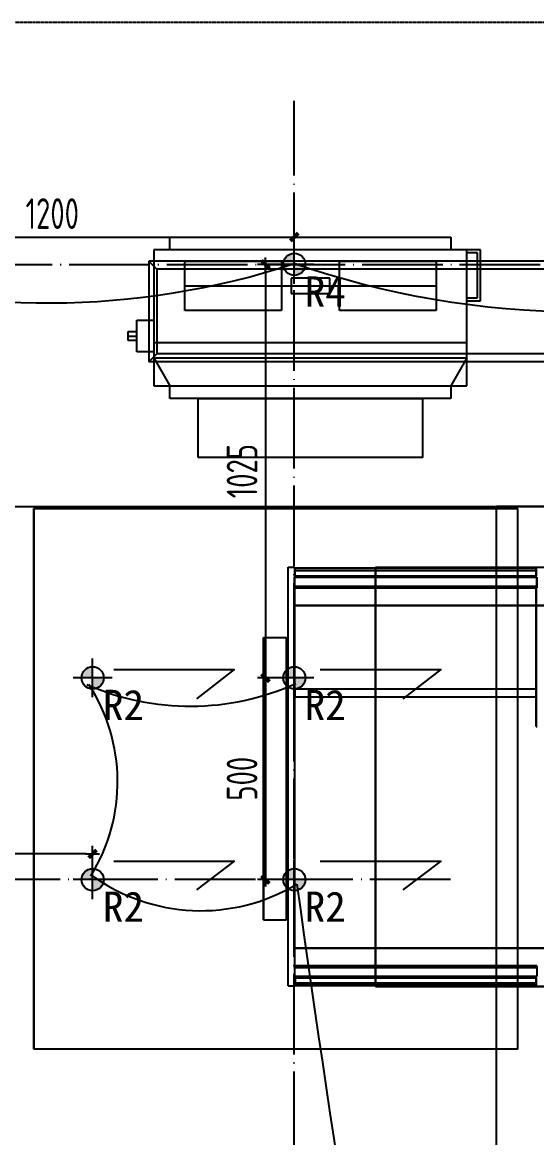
# Model space of a CAD drawing. Extents: x 11992 to 29481, y -6727 to 6811.
# Drawn here: x 17524 to 18800, y -2334 to 431 of the extents above; entities that cross this region are included whole.
import ezdxf

# ---------------------------------------------------------------- set-up
doc = ezdxf.new("R2010")
doc.units = 0
doc.header["$MEASUREMENT"] = 0
doc.linetypes.add('DASHED', pattern=[19.05, 12.7, -6.35])
doc.linetypes.add('DOTE', pattern=[2.42, 2, -0.2, 0.02, -0.2])
doc.layers.get('0').update_dxf_attribs({"color": 8, "linetype": 'CONTINUOUS'})
doc.layers.get('Defpoints').update_dxf_attribs({"color": 8, "linetype": 'CONTINUOUS'})
for name, color, linetype in [('DQ-BEAM-DASH', 8, 'DASHED'), ('zoylight 2射灯', 1, 'CONTINUOUS'), ('zoylight 3编号', 7, 'CONTINUOUS'), ('zoylight 4标注', 9, 'CONTINUOUS'), ('zoylight 5回路', 4, 'CONTINUOUS')]:
    doc.layers.add(name, color=color, linetype=linetype)
doc.styles.add('CCD-DIM', font='archs.shx', dxfattribs={"width": 0.8})
doc.styles.add('TFB MS 3mm at 1 to 25', font='arial.ttf', dxfattribs={"height": 75})
doc.dimstyles.new('zoylight_DIM_40', dxfattribs={"dimscale": 40, "dimtxt": 1.9, "dimasz": 0.4, "dimexe": 0.5, "dimexo": 0.5, "dimgap": 0.5, "dimtad": 1, "dimdec": 0, "dimrnd": 5, "dimzin": 12, "dimdsep": 46, "dimtxsty": 'CCD-DIM', "dimblk": 'CCD_Dimension_Tick', "dimcen": 0.125, "dimclrd": 44, "dimclre": 44, "dimclrt": 50, "dimadec": 0, "dimazin": 0, "dimtfac": 1, "dimtdec": 0, "dimtmove": 2, "dimatfit": 3, "dimldrblk": 'CCD_Leader_Dot', "dimfxl": 0, "dimtvp": 1, "dimtolj": 1, "dimtzin": 0, "dimarcsym": 0})

# ---------------------------------------------------------------- blocks, each defined once
blk = doc.blocks.new('MB-B')
at = {"layer": 'DQ-BEAM-DASH', "ltscale": 0.01}
blk.add_line((-14000, 4800), (-11200, 4800), dxfattribs=at)
blk = doc.blocks.new('嵌入式射灯55')
at = {"layer": 'zoylight 2射灯'}
h = blk.add_hatch(color=256, dxfattribs=at)
h.dxf.hatch_style = 1
h.paths.add_polyline_path([(0, 0), (0, 27.5, 0.41421356), (-27.5, 0)])
h.paths.add_polyline_path([(0, -27.5, 0.41421356), (27.5, 0), (0, 0)])
for p, q in [((0, -48.125), (0, 48.125)), ((48.125, 0), (-48.125, 0))]:
    blk.add_line(p, q, dxfattribs=at)
blk.add_circle((0, 0), 27.5, dxfattribs=at)
blk = doc.blocks.new('CCD_Dimension_Tick')
at = {"color": 0, "linetype": 'ByBlock'}
for p, q in [((-1.09, 0), (0, 0)), ((0, 0), (1.09, 0))]:
    blk.add_line(p, q, dxfattribs=at)
at = {"color": 0, "linetype": 'Continuous', "const_width": 0.608}
blk.add_lwpolyline([(-0.61, -0.61), (0.61, 0.61)], dxfattribs=at)
blk = doc.blocks.new('*D64')
at = {"layer": 'Defpoints', "color": 0, "linetype": 'Continuous'}
for p in [(18198.8, -101.6), (16998.8, -169.4, -420), (18198.8, -169.4, -420)]:
    blk.add_point(p, dxfattribs=at)
at = {"layer": 'zoylight 4标注', "color": 44, "lineweight": -2}
for p, q in [((16998.8, -149.4), (16998.8, -81.6)), ((17014.8, -101.6), (18182.8, -101.6))]:
    blk.add_line(p, q, dxfattribs=at)
at = {"layer": 'zoylight 4标注', "color": 44, "linetype": 'Continuous', "lineweight": -2}
blk.add_line((18198.8, -149.4), (18198.8, -81.6), dxfattribs=at)
at = {"layer": 'zoylight 4标注', "color": 44, "linetype": 'Continuous', "lineweight": -2, "xscale": 16, "yscale": 16, "zscale": 16, "rotation": 180}
blk.add_blockref('CCD_Dimension_Tick', (16998.8, -101.6), dxfattribs=at)
at = {"layer": 'zoylight 4标注', "color": 44, "linetype": 'Continuous', "lineweight": -2, "xscale": 16, "yscale": 16, "zscale": 16}
blk.add_blockref('CCD_Dimension_Tick', (18198.8, -101.6), dxfattribs=at)
at = {"layer": 'zoylight 4标注', "color": 50, "linetype": 'Continuous', "insert": (17598.8, -43.6), "char_height": 76, "attachment_point": 5, "style": 'CCD-DIM'}
blk.add_mtext('\\A1;1200', dxfattribs=at)
blk = doc.blocks.new('CCD_Leader_Dot')
at = {"color": 0, "linetype": 'ByBlock'}
blk.add_line((-5, 0), (-10, 0), dxfattribs=at)
at = {"color": 0, "linetype": 'ByBlock', "const_width": 5}
blk.add_lwpolyline([(-2.5, 0, 1), (2.5, 0, 1)], format="xyb", close=True, dxfattribs=at)
blk = doc.blocks.new('*D66')
at = {"layer": 'Defpoints', "color": 0, "linetype": 'Continuous'}
for p in [(18198.8, -169.4, -420), (18127.2, -1194.1), (18198.8, -1194.1, -420)]:
    blk.add_point(p, dxfattribs=at)
at = {"layer": 'zoylight 4标注', "color": 44, "lineweight": -2}
for p, q in [((18178.8, -169.4), (18107.2, -169.4)), ((18127.2, -185.4), (18127.2, -1178.1))]:
    blk.add_line(p, q, dxfattribs=at)
at = {"layer": 'zoylight 4标注', "color": 44, "linetype": 'Continuous', "lineweight": -2}
blk.add_line((18178.8, -1194.1), (18107.2, -1194.1), dxfattribs=at)
at = {"layer": 'zoylight 4标注', "color": 44, "linetype": 'Continuous', "lineweight": -2, "xscale": 16, "yscale": 16, "zscale": 16}
for p, rotation in [((18127.2, -169.4), 90), ((18127.2, -1194.1), 270)]:
    blk.add_blockref('CCD_Dimension_Tick', p, dxfattribs=dict(at, rotation=rotation))
at = {"layer": 'zoylight 4标注', "color": 50, "linetype": 'Continuous', "insert": (18069.2, -681.8), "char_height": 76, "attachment_point": 5, "rotation": 90, "style": 'CCD-DIM'}
blk.add_mtext('\\A1;1025', dxfattribs=at)
blk = doc.blocks.new('*D124')
at = {"layer": 'Defpoints', "color": 0, "linetype": 'Continuous'}
for p in [(16998.8, -1630.3), (16998.8, -1694.1, -420), (17698.8, -1694.1, -420)]:
    blk.add_point(p, dxfattribs=at)
at = {"layer": 'zoylight 4标注', "color": 44, "linetype": 'Continuous', "lineweight": -2}
blk.add_line((16998.8, -1674.1), (16998.8, -1610.3), dxfattribs=at)
at = {"layer": 'zoylight 4标注', "color": 44, "lineweight": -2}
for p, q in [((17682.8, -1630.3), (17014.8, -1630.3)), ((17698.8, -1674.1), (17698.8, -1610.3))]:
    blk.add_line(p, q, dxfattribs=at)
at = {"layer": 'zoylight 4标注', "color": 44, "linetype": 'Continuous', "lineweight": -2, "xscale": 16, "yscale": 16, "zscale": 16, "rotation": 180}
blk.add_blockref('CCD_Dimension_Tick', (16998.8, -1630.3), dxfattribs=at)
at = {"layer": 'zoylight 4标注', "color": 44, "linetype": 'Continuous', "lineweight": -2, "xscale": 16, "yscale": 16, "zscale": 16}
blk.add_blockref('CCD_Dimension_Tick', (17698.8, -1630.3), dxfattribs=at)
at = {"layer": 'zoylight 4标注', "color": 50, "linetype": 'Continuous', "insert": (17348.8, -1572.3), "char_height": 76, "attachment_point": 5, "style": 'CCD-DIM'}
blk.add_mtext('\\A1;700', dxfattribs=at)
blk = doc.blocks.new('*D127')
at = {"layer": 'Defpoints', "color": 0, "linetype": 'Continuous'}
for p in [(18199.6, -1194.1, -420), (18127.2, -1694.1), (18199.6, -1694.1, -420)]:
    blk.add_point(p, dxfattribs=at)
at = {"layer": 'zoylight 4标注', "color": 44, "lineweight": -2}
for p, q in [((18179.6, -1194.1), (18107.2, -1194.1)), ((18127.2, -1210.1), (18127.2, -1678.1))]:
    blk.add_line(p, q, dxfattribs=at)
at = {"layer": 'zoylight 4标注', "color": 44, "linetype": 'Continuous', "lineweight": -2}
blk.add_line((18179.6, -1694.1), (18107.2, -1694.1), dxfattribs=at)
at = {"layer": 'zoylight 4标注', "color": 44, "linetype": 'Continuous', "lineweight": -2, "xscale": 16, "yscale": 16, "zscale": 16}
for p, rotation in [((18127.2, -1194.1), 90), ((18127.2, -1694.1), 270)]:
    blk.add_blockref('CCD_Dimension_Tick', p, dxfattribs=dict(at, rotation=rotation))
at = {"layer": 'zoylight 4标注', "color": 50, "linetype": 'Continuous', "insert": (18069.2, -1444.1), "char_height": 76, "attachment_point": 5, "rotation": 90, "style": 'CCD-DIM'}
blk.add_mtext('\\A1;500', dxfattribs=at)

msp = doc.modelspace()

# ---------------------------------------------------------------- linework, layer by layer
for p, q in [((17890.6, -133, -35.4), (17890.6, -101.8, -35.4)), ((17890.6, -101.8, -35.4), (18587.1, -101.8, -35.4)), ((17890.6, -133, 264.6), (17890.6, -101.8, 264.6)), ((17890.6, -101.8, 264.6), (18587.1, -101.8, 264.6)), ((17890.6, -101.8, -35.4), (17890.6, -101.8, 264.6)), ((18587.1, -101.8, -35.4), (18587.1, -133, -35.4)), ((18587.1, -101.8, 264.6), (18587.1, -133, 264.6)), ((18587.1, -101.8, -35.4), (18587.1, -101.8, 264.6)), ((17850.9, -133, -35.4), (17850.9, -470.6, -35.4)), ((18626.8, -133, -35.4), (17850.9, -133, -35.4)), ((17850.9, -133, 264.6), (17850.9, -470.6, 264.6)), ((18626.8, -133, 264.6), (17850.9, -133, 264.6)), ((17850.9, -133, -35.4), (17850.9, -133, 264.6)), ((17850.9, -133, -35.4), (17850.9, -133, 264.6)), ((17890.6, -133, -35.4), (17890.6, -133, 264.6)), ((18587.1, -133, -35.4), (18587.1, -133, 264.6)), ((18626.8, -470.6, -35.4), (18626.8, -133, -35.4)), ((18660.1, -133, -35.4), (18626.8, -133, -35.4)), ((18626.8, -470.6, 264.6), (18626.8, -133, 264.6)), ((18660.1, -133, 264.6), (18626.8, -133, 264.6)), ((18626.8, -133, -35.4), (18626.8, -133, 264.6)), ((18626.8, -133, -35.4), (18626.8, -133, 264.6)), ((18660.1, -260, -35.4), (18660.1, -133, -35.4)), ((18660.1, -260, 264.6), (18660.1, -133, 264.6)), ((18660.1, -133, -35.4), (18660.1, -133, 264.6)), ((18938.3, -161.3, -35.4), (17838.3, -161.3, -35.4)), ((17838.3, -161.3, -35.4), (17838.3, -411.3, -35.4)), ((18938.3, -161.3, -55.4), (17838.3, -161.3, -55.4)), ((17838.3, -161.3, -55.4), (17838.3, -411.3, -55.4)), ((17838.3, -161.3, -35.4), (17838.3, -161.3, -55.4)), ((17838.3, -161.3, -55.4), (17858.3, -181.3, -55.4)), ((17927.1, -283.6, -35.4), (17927.1, -161.6, -35.4)), ((17927.1, -161.6, -35.4), (18166.9, -161.6, -35.4)), ((17927.1, -283.6, 264.6), (17927.1, -161.6, 264.6)), ((17927.1, -161.6, 264.6), (18166.9, -161.6, 264.6)), ((17927.1, -161.6, -35.4), (17927.1, -161.6, 264.6)), ((18166.9, -161.6, -35.4), (18166.9, -283.6, -35.4)), ((18166.9, -161.6, 264.6), (18166.9, -283.6, 264.6)), ((18166.9, -161.6, -35.4), (18166.9, -161.6, 264.6)), ((18310.7, -283.6, -35.4), (18310.7, -161.6, -35.4)), ((18310.7, -161.6, -35.4), (18550.5, -161.6, -35.4)), ((18310.7, -283.6, 264.6), (18310.7, -161.6, 264.6)), ((18310.7, -161.6, 264.6), (18550.5, -161.6, 264.6)), ((18310.7, -161.6, -35.4), (18310.7, -161.6, 264.6)), ((18550.5, -161.6, -35.4), (18550.5, -283.6, -35.4)), ((18550.5, -161.6, 264.6), (18550.5, -283.6, 264.6)), ((18550.5, -161.6, -35.4), (18550.5, -161.6, 264.6)), ((18550.5, -161.6, -35.4), (18550.5, -161.6, 264.6)), ((18653, -140.8, -35.4), (18626.8, -140.8, -35.4)), ((18653, -140.8, 264.6), (18626.8, -140.8, 264.6)), ((18626.8, -140.8, -35.4), (18626.8, -140.8, 264.6)), ((18653, -252.2, -35.4), (18653, -140.8, -35.4)), ((18653, -252.2, 264.6), (18653, -140.8, 264.6)), ((18653, -140.8, -35.4), (18653, -140.8, 264.6)), ((18918.3, -181.3, -35.4), (17858.3, -181.3, -35.4)), ((17858.3, -181.3, -35.4), (17858.3, -391.3, -35.4)), ((18918.3, -181.3, -55.4), (17858.3, -181.3, -55.4)), ((17858.3, -181.3, -55.4), (17858.3, -391.3, -55.4)), ((17858.3, -181.3, -35.4), (17858.3, -181.3, -55.4)), ((18190.8, -203.5, -35.4), (18190.8, -241.6, -35.4)), ((18286.8, -203.5, -35.4), (18190.8, -203.5, -35.4)), ((18190.8, -203.5, 264.6), (18190.8, -241.6, 264.6)), ((18286.8, -203.5, 264.6), (18190.8, -203.5, 264.6)), ((18190.8, -203.5, -35.4), (18190.8, -203.5, 264.6)), ((18190.8, -203.5, -35.4), (18190.8, -203.5, 264.6)), ((18286.8, -241.6, -35.4), (18286.8, -203.5, -35.4)), ((18286.8, -241.6, 264.6), (18286.8, -203.5, 264.6)), ((18286.8, -203.5, -35.4), (18286.8, -203.5, 264.6)), ((17927.1, -222.6, -35.4), (18550.5, -222.6, -35.4)), ((17927.1, -222.6, 264.6), (18550.5, -222.6, 264.6)), ((17927.1, -222.6, -35.4), (17927.1, -222.6, 264.6)), ((18190.8, -241.6, -35.4), (18286.8, -241.6, -35.4)), ((18190.8, -241.6, 264.6), (18286.8, -241.6, 264.6)), ((18190.8, -241.6, -35.4), (18190.8, -241.6, 264.6)), ((18286.8, -241.6, -35.4), (18286.8, -241.6, 264.6)), ((18550.5, -222.6, -35.4), (18550.5, -222.6, 264.6)), ((18626.8, -252.2, -35.4), (18653, -252.2, -35.4)), ((18626.8, -252.2, 264.6), (18653, -252.2, 264.6)), ((18626.8, -252.2, -35.4), (18626.8, -252.2, 264.6)), ((18626.8, -260, -35.4), (18660.1, -260, -35.4)), ((18626.8, -260, 264.6), (18660.1, -260, 264.6)), ((18626.8, -260, -35.4), (18626.8, -260, 264.6)), ((18653, -252.2, -35.4), (18653, -252.2, 264.6)), ((18660.1, -260, -35.4), (18660.1, -260, 264.6)), ((18166.9, -283.6, -35.4), (17927.1, -283.6, -35.4)), ((18166.9, -283.6, 264.6), (17927.1, -283.6, 264.6)), ((17927.1, -283.6, -35.4), (17927.1, -283.6, 264.6)), ((18166.9, -283.6, -35.4), (18166.9, -283.6, 264.6)), ((18166.9, -283.6, -35.4), (18166.9, -283.6, 264.6)), ((18550.5, -283.6, -35.4), (18310.7, -283.6, -35.4)), ((18550.5, -283.6, 264.6), (18310.7, -283.6, 264.6)), ((18310.7, -283.6, -35.4), (18310.7, -283.6, 264.6)), ((18550.5, -283.6, -35.4), (18550.5, -283.6, 264.6)), ((17808.3, -385.9, -35.4), (17808.3, -307.8, -35.4)), ((17808.3, -307.8, -35.4), (17850.9, -307.8, -35.4)), ((17808.3, -385.9, 264.6), (17808.3, -307.8, 264.6)), ((17808.3, -307.8, 264.6), (17850.9, -307.8, 264.6)), ((17808.3, -307.8, -35.4), (17808.3, -307.8, 264.6)), ((17850.9, -307.8, -35.4), (17850.9, -307.8, 264.6)), ((17787, -357.8, -35.4), (17787, -335.9, -35.4)), ((17787, -335.9, -35.4), (17808.3, -335.9, -35.4)), ((17787, -357.8, 264.6), (17787, -335.9, 264.6)), ((17787, -335.9, 264.6), (17808.3, -335.9, 264.6)), ((17787, -335.9, -35.4), (17787, -335.9, 264.6)), ((17787, -346.9, -35.4), (17808.3, -346.9, -35.4)), ((17787, -346.9, 264.6), (17808.3, -346.9, 264.6)), ((17787, -346.9, -35.4), (17787, -346.9, 264.6)), ((17808.3, -357.8, -35.4), (17787, -357.8, -35.4)), ((17808.3, -357.8, 264.6), (17787, -357.8, 264.6)), ((17787, -357.8, -35.4), (17787, -357.8, 264.6)), ((17808.3, -335.9, -35.4), (17808.3, -335.9, 264.6)), ((17808.3, -346.9, -35.4), (17808.3, -346.9, 264.6)), ((17808.3, -357.8, -35.4), (17808.3, -357.8, 264.6)), ((17850.9, -385.9, -35.4), (17808.3, -385.9, -35.4)), ((17850.9, -385.9, 264.6), (17808.3, -385.9, 264.6)), ((17808.3, -385.9, -35.4), (17808.3, -385.9, 264.6)), ((17850.9, -362.8, -35.4), (18626.8, -362.8, -35.4)), ((17850.9, -362.8, 264.6), (18626.8, -362.8, 264.6)), ((17850.9, -362.8, -35.4), (17850.9, -362.8, 264.6)), ((17850.9, -385.9, -35.4), (17850.9, -385.9, 264.6)), ((18626.8, -362.8, -35.4), (18626.8, -362.8, 264.6)), ((17838.3, -411.3, -55.4), (17858.3, -391.3, -55.4)), ((18938.3, -411.3, -35.4), (17838.3, -411.3, -35.4)), ((18938.3, -411.3, -55.4), (17838.3, -411.3, -55.4)), ((17838.3, -411.3, -35.4), (17838.3, -411.3, -55.4)), ((17850.9, -400.9, -35.4), (18626.8, -400.9, -35.4)), ((17850.9, -400.9, 264.6), (18626.8, -400.9, 264.6)), ((17850.9, -400.9, -35.4), (17850.9, -400.9, 264.6)), ((17850.9, -400.9, 264.6), (17890.6, -470.6, 264.6)), ((18918.3, -391.3, -35.4), (17858.3, -391.3, -35.4)), ((18918.3, -391.3, -55.4), (17858.3, -391.3, -55.4)), ((17858.3, -391.3, -35.4), (17858.3, -391.3, -55.4)), ((18626.8, -400.9, 264.6), (18587.1, -470.6, 264.6)), ((18626.8, -400.9, -35.4), (18626.8, -400.9, 264.6)), ((17850.9, -470.6, -35.4), (18626.8, -470.6, -35.4)), ((17850.9, -470.6, 264.6), (18626.8, -470.6, 264.6)), ((17850.9, -470.6, -35.4), (17850.9, -470.6, 264.6)), ((17890.6, -501.8, -35.4), (17890.6, -470.6, -35.4)), ((17890.6, -501.8, 264.6), (17890.6, -470.6, 264.6)), ((17890.6, -470.6, -35.4), (17890.6, -470.6, 264.6)), ((18587.1, -470.6, -35.4), (18587.1, -501.8, -35.4)), ((18587.1, -470.6, 264.6), (18587.1, -501.8, 264.6)), ((18587.1, -470.6, -35.4), (18587.1, -470.6, 264.6)), ((18626.8, -470.6, -35.4), (18626.8, -470.6, 264.6)), ((18587.1, -501.8, -35.4), (17890.6, -501.8, -35.4)), ((18587.1, -501.8, 264.6), (17890.6, -501.8, 264.6)), ((17890.6, -501.8, -35.4), (17890.6, -501.8, 264.6)), ((17960.3, -647.6, -35.4), (17960.3, -501.8, -35.4)), ((17960.3, -501.8, -35.4), (18517.4, -501.8, -35.4)), ((17960.3, -647.6, 264.6), (17960.3, -501.8, 264.6)), ((17960.3, -501.8, 264.6), (18517.4, -501.8, 264.6)), ((17960.3, -501.8, -35.4), (17960.3, -501.8, 264.6)), ((18517.4, -647.6, -35.4), (18517.4, -501.8, -35.4)), ((18517.4, -647.6, 264.6), (18517.4, -501.8, 264.6)), ((18517.4, -501.8, -35.4), (18517.4, -501.8, 264.6)), ((18587.1, -501.8, -35.4), (18587.1, -501.8, 264.6)), ((18517.4, -647.6, -35.4), (17960.3, -647.6, -35.4)), ((18517.4, -647.6, 264.6), (17960.3, -647.6, 264.6)), ((17960.3, -647.6, -35.4), (17960.3, -647.6, 264.6)), ((18517.4, -647.6, -35.4), (18517.4, -647.6, 264.6)), ((12599.6, -769.4, -40.4), (19099.6, -769.4, -40.4)), ((12599.6, -769.4, 379.6), (19099.6, -769.4, 379.6)), ((18699.6, -3969.4, -40.4), (18699.6, -769.4, -40.4)), ((18899.6, -769.4, -40.4), (18699.6, -769.4, -40.4)), ((18699.6, -3969.4, 379.6), (18699.6, -769.4, 379.6)), ((18899.6, -769.4, 379.6), (18699.6, -769.4, 379.6)), ((18699.6, -769.4, -40.4), (18699.6, -769.4, 379.6)), ((17552.7, -774.1, -1697.4), (17552.7, -2114.1, -1697.4)), ((17552.7, -774.1, -1697.4), (17552.7, -774.1, -1757.4)), ((17552.7, -2114.1, -1757.4), (17552.7, -774.1, -1757.4)), ((17552.7, -774.1, -1697.4), (18752.7, -774.1, -1697.4)), ((18752.7, -774.1, -1757.4), (17552.7, -774.1, -1757.4)), ((18752.7, -774.1, -1757.4), (18752.7, -774.1, -1697.4)), ((18752.7, -2114.1, -1697.4), (18752.7, -774.1, -1697.4)), ((18752.7, -2114.1, -1757.4), (18752.7, -774.1, -1757.4)), ((18183.6, -1957.4, -2439.4), (18183.6, -919.4, -2439.4)), ((18183.6, -919.4, -2439.4), (18183.6, -919.4, -1757.4)), ((18183.6, -1957.4, -1757.4), (18183.6, -919.4, -1757.4)), ((18183.6, -919.4, -2439.4), (18199.6, -919.4, -2439.4)), ((18183.6, -919.4, -1757.4), (18199.6, -919.4, -1757.4)), ((18199.6, -919.4, -2439.4), (18199.6, -919.4, -1757.4)), ((18199.6, -919.4, -2439.4), (18199.6, -1957.4, -2439.4)), ((18199.6, -919.4, -1757.4), (18199.6, -1957.4, -1757.4)), ((18201.1, -928.3, -1788.4), (18201.1, -922.3, -1788.4)), ((18201.1, -922.4, -1804.4), (18201.1, -922.3, -1788.4)), ((18798.1, -922.3, -1788.3), (18201.1, -922.3, -1788.4)), ((18201.1, -922.4, -1804.4), (18798.1, -922.4, -1804.3)), ((18201.1, -941.4, -1804.4), (18201.1, -922.4, -1804.4)), ((18798.1, -922.4, -1804.4), (18201.1, -922.4, -1804.4)), ((18201.1, -922.4, -2385.4), (18201.1, -922.4, -1804.4)), ((18798.1, -922.4, -2385.4), (18201.1, -922.4, -2385.4)), ((18201.1, -941.4, -2385.4), (18201.1, -922.4, -2385.4)), ((18201.1, -941.4, -1804.4), (18201.1, -922.4, -1804.4)), ((18201.1, -941.4, -1797.4), (18201.1, -928.3, -1797.4)), ((18201.1, -928.3, -1797.4), (18201.1, -928.3, -1788.4)), ((18201.1, -928.3, -1788.4), (18798.1, -928.3, -1788.3)), ((18201.1, -928.3, -1797.4), (18798.1, -928.3, -1797.3)), ((18399.7, -1959.4, -1557.4), (18399.7, -919.4, -1557.4)), ((18399.7, -919.4, -1557.4), (18399.7, -919.4, -1497.4)), ((18399.7, -919.4, -1497.4), (18399.7, -1959.4, -1497.4)), ((18399.7, -919.4, -1557.4), (20617.6, -919.4, -1557.4)), ((18399.7, -919.4, -1497.4), (20617.6, -919.4, -1497.4)), ((18798.1, -922.3, -1788.3), (18798.1, -928.3, -1788.3)), ((18798.1, -922.3, -1788.3), (18798.1, -922.4, -1804.3)), ((18798.1, -941.4, -1804.3), (18798.1, -922.4, -1804.3)), ((18798.1, -922.4, -2385.4), (18798.1, -922.4, -1804.4)), ((18798.1, -922.4, -2385.4), (18798.1, -941.4, -2385.4)), ((18798.1, -922.4, -1804.4), (18798.1, -941.4, -1804.4)), ((18798.1, -941.4, -1797.3), (18798.1, -928.3, -1797.3)), ((18798.1, -928.3, -1788.3), (18798.1, -928.3, -1797.3)), ((18199.6, -944.4, -1804.9), (18199.6, -966.7, -1804.9)), ((18199.6, -944.4, -1804.9), (18799.6, -944.4, -1804.9)), ((18199.6, -971.2, -1809.4), (18199.6, -944.4, -1809.4)), ((18799.6, -944.4, -1809.4), (18199.6, -944.4, -1809.4)), ((18199.6, -944.4, -1804.9), (18199.6, -944.4, -1809.4)), ((18199.6, -966.7, -1804.9), (18799.6, -966.7, -1804.9)), ((18199.6, -966.7, -1757.4), (18799.6, -966.7, -1757.4)), ((18199.6, -966.7, -1804.9), (18199.6, -966.7, -1757.4)), ((18199.6, -966.7, -1757.4), (18199.6, -971.2, -1757.4)), ((18201.1, -941.4, -1804.4), (18798.1, -941.4, -1804.3)), ((18201.1, -941.4, -1797.4), (18201.1, -941.4, -1804.4)), ((18201.1, -941.4, -1797.4), (18798.1, -941.4, -1797.3)), ((18201.1, -941.4, -2385.4), (18201.1, -941.4, -1804.4)), ((18201.1, -941.4, -1804.4), (18798.1, -941.4, -1804.4)), ((18201.1, -941.4, -2385.4), (18798.1, -941.4, -2385.4)), ((18798.1, -941.4, -1797.3), (18798.1, -941.4, -1804.3)), ((18798.1, -941.4, -2385.4), (18798.1, -941.4, -1804.4)), ((18799.6, -966.7, -1804.9), (18799.6, -944.4, -1804.9)), ((18799.6, -944.4, -1809.4), (18799.6, -971.2, -1809.4)), ((18799.6, -944.4, -1809.4), (18799.6, -944.4, -1804.9)), ((18799.6, -966.7, -1804.9), (18799.6, -966.7, -1757.4)), ((18799.6, -966.7, -1757.4), (18799.6, -971.2, -1757.4)), ((18199.6, -971.2, -1757.4), (18799.6, -971.2, -1757.4)), ((18199.6, -971.2, -1757.4), (18199.6, -971.2, -1809.4)), ((18199.6, -971.2, -1809.4), (18799.6, -971.2, -1809.4)), ((18798.1, -1314.4, -1576.4), (18798.1, -974.4, -1576.4)), ((18798.1, -974.4, -1754.4), (18798.1, -1314.4, -1754.4)), ((18798.1, -974.4, -1754.4), (18798.1, -974.4, -1576.4)), ((18798.1, -974.4, -1754.4), (18801.1, -974.4, -1754.4)), ((18798.1, -974.4, -1576.4), (18801.1, -974.4, -1576.4)), ((18799.6, -971.2, -1809.4), (18799.6, -971.2, -1757.4)), ((18199.6, -1014.4, -2445.4), (18199.6, -1014.4, -2385.4)), ((18199.6, -1014.4, -2385.4), (18199.6, -1864.4, -2385.4)), ((18199.6, -1014.4, -2445.4), (18199.6, -1864.4, -2445.4)), ((20599.6, -1014.4, -2385.4), (18199.6, -1014.4, -2385.4)), ((18199.6, -1014.4, -2445.4), (20599.6, -1014.4, -2445.4)), ((18122.7, -1794.1, -1757.4), (18122.7, -1094.1, -1757.4)), ((18122.7, -1094.1, -1757.4), (18179.7, -1094.1, -1757.4)), ((18122.7, -1094.1, -2437.4), (18122.7, -1794.1, -2437.4)), ((18122.7, -1094.1, -2437.4), (18179.7, -1094.1, -2437.4)), ((18122.7, -1094.1, -1757.4), (18122.7, -1094.1, -2437.4)), ((18179.7, -1794.1, -1757.4), (18179.7, -1094.1, -1757.4)), ((18179.7, -1794.1, -2437.4), (18179.7, -1094.1, -2437.4)), ((18179.7, -1094.1, -1757.4), (18179.7, -1094.1, -2437.4)), ((18798.1, -1222.4, -1804.4), (18201.1, -1222.4, -1804.4)), ((18201.1, -1222.4, -2385.4), (18201.1, -1222.4, -1804.4)), ((18798.1, -1222.4, -2385.4), (18201.1, -1222.4, -2385.4)), ((18201.1, -1241.4, -2385.4), (18201.1, -1222.4, -2385.4)), ((18201.1, -1241.4, -1804.4), (18201.1, -1222.4, -1804.4)), ((18201.1, -1241.4, -2385.4), (18201.1, -1241.4, -1804.4)), ((18201.1, -1241.4, -1804.4), (18798.1, -1241.4, -1804.4)), ((18201.1, -1241.4, -2385.4), (18798.1, -1241.4, -2385.4)), ((18798.1, -1222.4, -2385.4), (18798.1, -1222.4, -1804.4)), ((18798.1, -1222.4, -2385.4), (18798.1, -1241.4, -2385.4)), ((18798.1, -1222.4, -1804.4), (18798.1, -1241.4, -1804.4)), ((18798.1, -1241.4, -2385.4), (18798.1, -1241.4, -1804.4)), ((18801.1, -1314.4, -1754.4), (18798.1, -1314.4, -1754.4)), ((18798.1, -1314.4, -1576.4), (18801.1, -1314.4, -1576.4)), ((18798.1, -1314.4, -1576.4), (18798.1, -1314.4, -1754.4)), ((18122.7, -1794.1, -1757.4), (18179.7, -1794.1, -1757.4)), ((18122.7, -1794.1, -2437.4), (18179.7, -1794.1, -2437.4)), ((18122.7, -1794.1, -1757.4), (18122.7, -1794.1, -2437.4)), ((18179.7, -1794.1, -1757.4), (18179.7, -1794.1, -2437.4)), ((18199.6, -1864.4, -2445.4), (18199.6, -1864.4, -2385.4)), ((18199.6, -1864.4, -2385.4), (19999.6, -1864.4, -2385.4)), ((19999.6, -1864.4, -2445.4), (18199.6, -1864.4, -2445.4)), ((18199.6, -1912.1, -1804.9), (18199.6, -1907.6, -1809.4)), ((18199.6, -1907.6, -1757.4), (18199.6, -1912.1, -1757.4)), ((18799.6, -1907.6, -1757.4), (18199.6, -1907.6, -1757.4)), ((18799.6, -1907.6, -1809.4), (18199.6, -1907.6, -1809.4)), ((18199.6, -1907.6, -1757.4), (18199.6, -1907.6, -1809.4)), ((18199.6, -1907.6, -1809.4), (18199.6, -1934.4, -1809.4)), ((18199.6, -1912.1, -1804.9), (18199.6, -1907.6, -1809.4)), ((18199.6, -1907.6, -1757.4), (18199.6, -1912.1, -1757.4)), ((18799.6, -1907.6, -1757.4), (18199.6, -1907.6, -1757.4)), ((18799.6, -1907.6, -1809.4), (18199.6, -1907.6, -1809.4)), ((18199.6, -1907.6, -1757.4), (18199.6, -1907.6, -1809.4)), ((18199.6, -1907.6, -1809.4), (18199.6, -1934.4, -1809.4)), ((18199.6, -1912.1, -1804.9), (18199.6, -1934.4, -1804.9)), ((18199.6, -1912.1, -1804.9), (18799.6, -1912.1, -1804.9)), ((18199.6, -1912.1, -1804.9), (18199.6, -1912.1, -1757.4)), ((18799.6, -1912.1, -1757.4), (18199.6, -1912.1, -1757.4)), ((18199.6, -1912.1, -1804.9), (18199.6, -1934.4, -1804.9)), ((18199.6, -1912.1, -1804.9), (18799.6, -1912.1, -1804.9)), ((18199.6, -1912.1, -1804.9), (18199.6, -1912.1, -1757.4)), ((18799.6, -1912.1, -1757.4), (18199.6, -1912.1, -1757.4)), ((18799.6, -1934.4, -1804.9), (18199.6, -1934.4, -1804.9)), ((18199.6, -1934.4, -1809.4), (18799.6, -1934.4, -1809.4)), ((18199.6, -1934.4, -1809.4), (18199.6, -1934.4, -1804.9)), ((18799.6, -1934.4, -1804.9), (18199.6, -1934.4, -1804.9)), ((18199.6, -1934.4, -1809.4), (18799.6, -1934.4, -1809.4)), ((18199.6, -1934.4, -1809.4), (18199.6, -1934.4, -1804.9)), ((18799.6, -1912.1, -1757.4), (18799.6, -1907.6, -1757.4)), ((18799.6, -1907.6, -1757.4), (18799.6, -1907.6, -1809.4)), ((18799.6, -1907.6, -1809.4), (18799.6, -1934.4, -1809.4)), ((18799.6, -1912.1, -1757.4), (18799.6, -1907.6, -1757.4)), ((18799.6, -1907.6, -1757.4), (18799.6, -1907.6, -1809.4)), ((18799.6, -1907.6, -1809.4), (18799.6, -1934.4, -1809.4)), ((18799.6, -1912.1, -1804.9), (18799.6, -1912.1, -1757.4)), ((18799.6, -1912.1, -1804.9), (18799.6, -1934.4, -1804.9)), ((18799.6, -1912.1, -1804.9), (18799.6, -1912.1, -1757.4)), ((18799.6, -1912.1, -1804.9), (18799.6, -1934.4, -1804.9)), ((18799.6, -1934.4, -1804.9), (18799.6, -1934.4, -1809.4)), ((18799.6, -1934.4, -1804.9), (18799.6, -1934.4, -1809.4)), ((18183.6, -1957.4, -2439.4), (18199.6, -1957.4, -2439.4)), ((18183.6, -1957.4, -1757.4), (18199.6, -1957.4, -1757.4)), ((18183.6, -1957.4, -1757.4), (18183.6, -1957.4, -2439.4)), ((18201.1, -1937.4, -1804.4), (18199.6, -1937.4, -1797.4)), ((18201.1, -1937.4, -1797.4), (18199.6, -1937.4, -1797.4)), ((18798.1, -1937.4, -1797.3), (18199.6, -1937.4, -1797.4)), ((18199.6, -1957.4, -2439.4), (18199.6, -1957.4, -1757.4)), ((18201.1, -1956.4, -2385.4), (18201.1, -1937.4, -2385.4)), ((18201.1, -1937.4, -1804.4), (18201.1, -1937.4, -2385.4)), ((18201.1, -1956.4, -1804.4), (18201.1, -1937.4, -1804.4)), ((18201.1, -1937.4, -1804.4), (18798.1, -1937.4, -1804.4)), ((18798.1, -1937.4, -2385.4), (18201.1, -1937.4, -2385.4)), ((18201.1, -1937.4, -1797.4), (18201.1, -1950.5, -1797.4)), ((18201.1, -1937.4, -1804.4), (18201.1, -1937.4, -1797.4)), ((18201.1, -1937.4, -1804.4), (18201.1, -1956.4, -1804.4)), ((18201.1, -1937.4, -1804.4), (18798.1, -1937.4, -1804.3)), ((18201.1, -1956.5, -1788.4), (18201.1, -1950.5, -1788.4)), ((18201.1, -1950.5, -1788.4), (18201.1, -1950.5, -1797.4)), ((18201.1, -1950.5, -1788.4), (18798.1, -1950.5, -1788.3)), ((18798.1, -1950.5, -1797.3), (18201.1, -1950.5, -1797.4)), ((18201.1, -1956.4, -1804.4), (18201.1, -1956.4, -2385.4)), ((18201.1, -1956.4, -1804.4), (18798.1, -1956.4, -1804.4)), ((18798.1, -1956.4, -2385.4), (18201.1, -1956.4, -2385.4)), ((18201.1, -1956.4, -1804.4), (18201.1, -1956.5, -1788.4)), ((18201.1, -1956.4, -1804.4), (18798.1, -1956.4, -1804.3)), ((18798.1, -1956.5, -1788.3), (18201.1, -1956.5, -1788.4)), ((18399.7, -1959.4, -1557.4), (18399.7, -1959.4, -1497.4)), ((18399.7, -1959.4, -1557.4), (19399.6, -1959.4, -1557.4)), ((19399.6, -1959.4, -1497.4), (18399.7, -1959.4, -1497.4)), ((18798.1, -1937.4, -2385.4), (18798.1, -1937.4, -1804.4)), ((18798.1, -1956.4, -2385.4), (18798.1, -1937.4, -2385.4)), ((18798.1, -1937.4, -1804.4), (18798.1, -1956.4, -1804.4)), ((18798.1, -1937.4, -1797.3), (18798.1, -1937.4, -1804.3)), ((18798.1, -1937.4, -1797.3), (18798.1, -1950.5, -1797.3)), ((18798.1, -1956.4, -1804.3), (18798.1, -1937.4, -1804.3)), ((18798.1, -1956.5, -1788.3), (18798.1, -1950.5, -1788.3)), ((18798.1, -1950.5, -1797.3), (18798.1, -1950.5, -1788.3)), ((18798.1, -1956.4, -2385.4), (18798.1, -1956.4, -1804.4)), ((18798.1, -1956.4, -1804.3), (18798.1, -1956.5, -1788.3)), ((17552.7, -2114.1, -1757.4), (17552.7, -2114.1, -1697.4)), ((18752.7, -2114.1, -1697.4), (17552.7, -2114.1, -1697.4)), ((18752.7, -2114.1, -1757.4), (17552.7, -2114.1, -1757.4)), ((18752.7, -2114.1, -1757.4), (18752.7, -2114.1, -1697.4))]:
    msp.add_line(p, q)
at = {"layer": 'zoylight 4标注', "color": 9, "linetype": 'DOTE', "ltscale": 100}
for p, q in [((18198.8, -3579.5, -420), (18198.8, 235.8, -420)), ((16672.6, -169.4, -40.4), (24800.2, -169.4, -40.4)), ((18586.2, -1694.1, -420), (16641.1, -1694.1, -420))]:
    msp.add_line(p, q, dxfattribs=at)
at = {"layer": 'zoylight 4标注', "linetype": 'Continuous'}
for points in [[(17751.4, -1173.6), (18050, -1173.6), (17956, -1246.4)], [(18263, -1173.6), (18561.6, -1173.6), (18467.6, -1246.4)], [(17751.4, -1648.4), (18050, -1648.4), (17956, -1719.4)], [(18263, -1648.4), (18561.6, -1648.4), (18467.6, -1719.4)]]:
    msp.add_lwpolyline(points, dxfattribs=at)
at = {"layer": 'zoylight 5回路', "linetype": 'Continuous'}
for centre, radius, start, end in [((18909.6, 1872.1), 2159, 250.6992, 288.8835), ((17588.6, 1688.4), 1953.4, 252.3755, 288.1161), ((17940.5, -629.6), 634.8, 246.2045, 294.3625), ((17316.4, -1451.6), 444.3, 328.3626, 32.8766), ((17967.1, -1310.3), 460.9, 233.7616, 301.0616), ((71112.1, 5667.4), 53418.4, 187.93296, 192.30889)]:
    msp.add_arc(centre, radius, start, end, dxfattribs=at)

# ---------------------------------------------------------------- block references
msp.add_blockref('MB-B', (30099.6, -4369.5))
at = {"layer": 'zoylight 2射灯'}
for p in [(18198.8, -169.4, -420), (17698.8, -1194.1, -2857.4), (18198.8, -1194.1, -420), (17698.8, -1694.1, -2857.4), (18198.8, -1694.1, -420)]:
    msp.add_blockref('嵌入式射灯55', p, dxfattribs=at)

# ---------------------------------------------------------------- texts
at = {"layer": 'zoylight 3编号', "char_height": 75, "width": 104.77, "attachment_point": 1, "style": 'TFB MS 3mm at 1 to 25'}
for s, insert in [('{\\fSimHei|b0|i0|c134|p49;R4}', (18224.4, -199, -420)), ('{\\fSimHei|b0|i0|c134|p49;R2}', (17724.4, -1223.7, -2857.4)), ('{\\fSimHei|b0|i0|c134|p49;R2}', (18224.4, -1223.7, -420)), ('{\\fSimHei|b0|i0|c134|p49;R2}', (17724.4, -1723.7, -2857.4)), ('{\\fSimHei|b0|i0|c134|p49;R2}', (18224.4, -1723.7, -420))]:
    msp.add_mtext(s, dxfattribs=dict(at, insert=insert))

# ---------------------------------------------------------------- dimensions: what is measured, and where the dimension line sits
at = {"layer": 'zoylight 4标注', "linetype": 'Continuous'}
for p1, p2, distance, picture, middle in [((16998.8, -169.4, -420), (18198.8, -169.4, -420), 67.8, '*D64', (17598.8, -43.6)), ((18198.8, -169.4, -420), (18198.8, -1194.1, -420), -71.6, '*D66', (18069.2, -681.8)), ((18199.6, -1194.1, -420), (18199.6, -1694.1, -420), -72.5, '*D127', (18069.2, -1444.1)), ((17698.8, -1694.1, -420), (16998.8, -1694.1, -420), -63.9, '*D124', (17348.8, -1572.3))]:
    dim = msp.add_aligned_dim(p1=p1, p2=p2, distance=distance, dimstyle='zoylight_DIM_40', dxfattribs=at)
    dim.commit()
    dim.dimension.update_dxf_attribs({"geometry": picture, "text_midpoint": middle})

doc.saveas('drawing.dxf')
